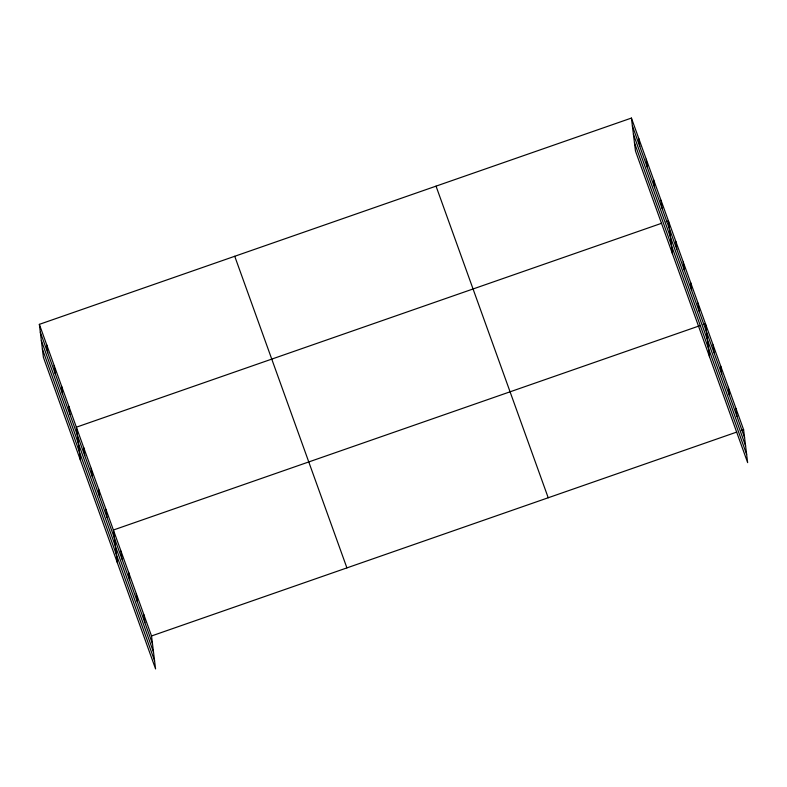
<?xml version="1.0" encoding="UTF-8"?>
<svg xmlns="http://www.w3.org/2000/svg" width="787" height="787" viewBox="0 0 787 787"><rect width="100%" height="100%" fill="white"/><g stroke="black" fill="none" stroke-linecap="round" stroke-linejoin="round"><path stroke-width="1.18" d="M39.35 324.352L151.527 635.965L155.58 668.93L43.393 357.308L39.35 324.352L631.42 118.07L743.607 429.692L747.65 462.648L635.473 151.035L631.42 118.07M661.592 223.292L76.369 427.184L80.412 460.149M666.156 221.698L668.438 220.911L672.492 253.867M699.751 325.729L113.387 530.015L117.44 562.98M703.175 324.539L705.457 323.742L709.51 356.698M151.527 635.965L736.75 432.073M741.315 430.489L743.607 429.692M632.384 125.92L744.571 437.533M633.407 134.203L745.584 445.826M634.45 142.742L746.637 454.365M436.037 186.145L548.214 497.758M234.733 256.277L346.91 567.889M40.314 332.193L152.491 643.815M41.327 340.486L153.514 652.098M42.38 349.025L154.557 660.637M735.973 408.502L736.937 416.343M728.349 387.312L729.313 395.153M720.715 366.122L721.679 373.963M713.091 344.932L714.055 352.773M698.059 303.172L699.023 311.022M690.652 282.602L691.616 290.452M683.254 262.041L684.218 269.882M675.846 241.471L676.81 249.322M661.041 200.341L662.005 208.181M653.633 179.77L654.597 187.621M646.235 159.21L647.199 167.051M638.828 138.64L639.792 146.49M143.903 614.775L144.867 622.625M136.269 593.585L137.233 601.435M128.645 572.395L129.609 580.245M121.021 551.205L121.975 559.055M105.989 509.445L106.943 517.295M98.582 488.884L99.546 496.725M91.174 468.314L92.138 476.165M83.776 447.744L84.74 455.594M68.961 406.613L69.925 414.464M61.563 386.053L62.527 393.893M54.155 365.483L55.12 373.323M46.758 344.913L47.722 352.763"/></g></svg>
